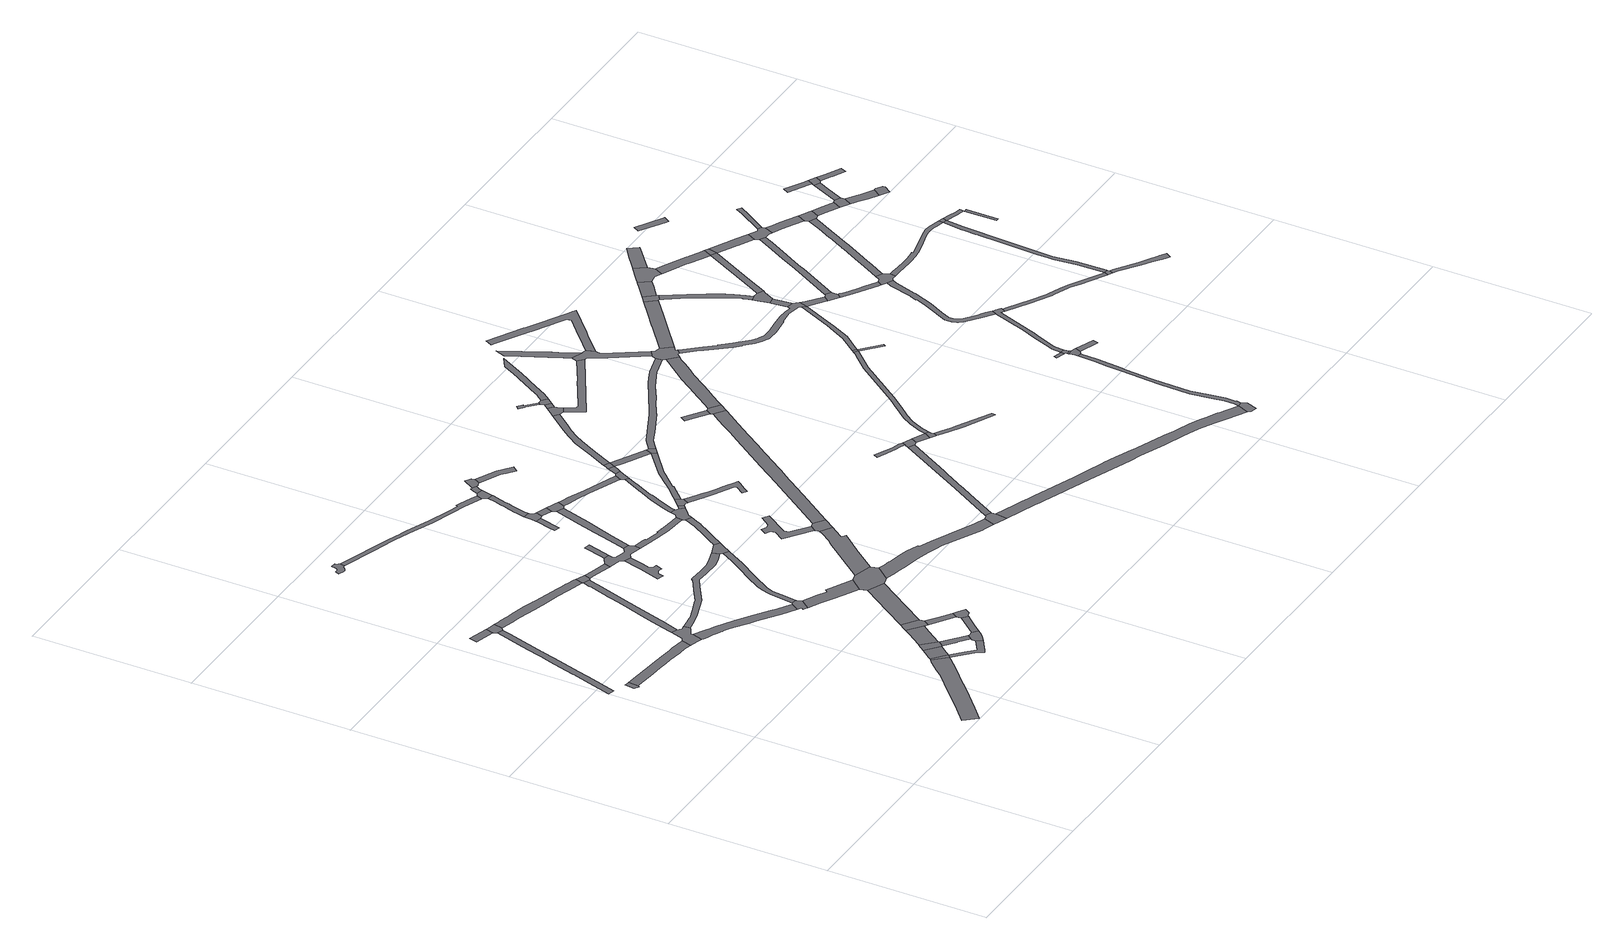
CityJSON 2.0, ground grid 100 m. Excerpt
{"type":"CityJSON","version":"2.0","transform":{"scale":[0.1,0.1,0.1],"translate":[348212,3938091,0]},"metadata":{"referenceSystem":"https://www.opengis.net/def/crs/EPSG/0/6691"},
"CityObjects":{
"road1":{"type":"Road","geometry":[{"type":"MultiSurface","lod":"1","boundaries":[[[0,1,2,3,4,5]]]}]},
"road2":{"type":"Road","attributes":{"RoadStructureAttribute.sectionType":"1"},"geometry":[{"type":"MultiSurface","lod":"1","boundaries":[[[6,7,8,9,10,11,12,13,14,15,16,17,18,19,20,21,22,23,24,25,26,27,28,29]]]}]},
"road3":{"type":"Road","attributes":{"RoadStructureAttribute.sectionType":"1"},"geometry":[{"type":"MultiSurface","lod":"1","boundaries":[[[4,30,31,32,33,34,35,36,37,38,39,40,41,42,43,44,45,46,5]]]}]},
"road4":{"type":"Road","attributes":{"RoadStructureAttribute.sectionType":"1"},"geometry":[{"type":"MultiSurface","lod":"1","boundaries":[[[47,48,49,50]]]}]},
"road5":{"type":"Road","attributes":{"RoadStructureAttribute.sectionType":"1"},"geometry":[{"type":"MultiSurface","lod":"1","boundaries":[[[51,52,53,54,55,56,57,58,59,60,61,62,63,64,65,66,67,68,69,70,71,72,73]]]}]},
"road6":{"type":"Road","geometry":[{"type":"MultiSurface","lod":"1","boundaries":[[[74,75,50,49,15,14,76]]]}]},
"road7":{"type":"Road","geometry":[{"type":"MultiSurface","lod":"1","boundaries":[[[77,78,39,38,79,80,81,82,83,84,85,86,87]]]}]},
"road8":{"type":"Road","geometry":[{"type":"MultiSurface","lod":"1","boundaries":[[[72,88,89,90,91,73]]]}]},
"road9":{"type":"Road","attributes":{"RoadStructureAttribute.sectionType":"1"},"geometry":[{"type":"MultiSurface","lod":"1","boundaries":[[[92,90,89,93,94,95,96]]]}]},
"road10":{"type":"Road","attributes":{"RoadStructureAttribute.sectionType":"1"},"geometry":[{"type":"MultiSurface","lod":"1","boundaries":[[[97,98,99,100,101,102,103,104,105,106,107,108,109,110,111,112,113,114,115,116,117,118,119,120,121,122,123,124,125,126,74,76]]]}]},
"road11":{"type":"Road","geometry":[{"type":"MultiSurface","lod":"1","boundaries":[[[127,96,95,128,129,130,131]]]}]},
"road12":{"type":"Road","attributes":{"RoadStructureAttribute.sectionType":"1"},"geometry":[{"type":"MultiSurface","lod":"1","boundaries":[[[132,133,134,88,72,135,136,137,138,139]]]}]},
"road13":{"type":"Road","attributes":{"RoadStructureAttribute.sectionType":"1"},"geometry":[{"type":"MultiSurface","lod":"1","boundaries":[[[140,141,142,143,144,145,146,147,148,149,150,151,152,153,81,80,154,155,156,157,158,159,160,161,162,163,164,165,166,167,168,169]]]}]},
"road14":{"type":"Road","attributes":{"RoadStructureAttribute.sectionType":"1"},"geometry":[{"type":"MultiSurface","lod":"1","boundaries":[[[170,171,172,173,174,175,176,177,178,179,180,181,182,183,184,185,186,187,188,189,190,77,87]]]}]},
"road15":{"type":"Road","attributes":{"RoadStructureAttribute.sectionType":"1"},"geometry":[{"type":"MultiSurface","lod":"1","boundaries":[[[191,192,193,130,129,194,195,196]]]}]},
"road16":{"type":"Road","attributes":{"RoadStructureAttribute.sectionType":"1"},"geometry":[{"type":"MultiSurface","lod":"1","boundaries":[[[197,198,199,200,201,127,131]]]}]},
"road17":{"type":"Road","geometry":[{"type":"MultiSurface","lod":"1","boundaries":[[[202,203,204,205,206,207,208,209,210,211,212,213,214,215,216,217,218,219,220,221,222]]]}]},
"road18":{"type":"Road","geometry":[{"type":"MultiSurface","lod":"1","boundaries":[[[223,224,225,226,227,228,229,191,196,230,132,139]]]}]},
"road19":{"type":"Road","geometry":[{"type":"MultiSurface","lod":"1","boundaries":[[[231,232,233,234,199,198,235,236,237]]]}]},
"road20":{"type":"Road","attributes":{"RoadStructureAttribute.sectionType":"1"},"geometry":[{"type":"MultiSurface","lod":"1","boundaries":[[[238,239,228,227,240,241,242]]]}]},
"road21":{"type":"Road","geometry":[{"type":"MultiSurface","lod":"1","boundaries":[[[168,243,244,245,246,247,248,249,250,169]]]}]},
"road22":{"type":"Road","geometry":[{"type":"MultiSurface","lod":"1","boundaries":[[[251,112,111,180,179,252]]]}]},
"road23":{"type":"Road","attributes":{"RoadStructureAttribute.sectionType":"1"},"geometry":[{"type":"MultiSurface","lod":"1","boundaries":[[[253,254,255,256,257,231,237]]]}]},
"road24":{"type":"Road","attributes":{"RoadStructureAttribute.sectionType":"1"},"geometry":[{"type":"MultiSurface","lod":"1","boundaries":[[[258,259,260,261,262,263,264,265,266,267,268,269,270,271,272,273,274,275,276,277,85,84,278,279,280,281,282,283,284,285,286,287,288,289,290,291,292]]]}]},
"road25":{"type":"Road","geometry":[{"type":"MultiSurface","lod":"1","boundaries":[[[293,294,295,296,255,254,238,242]]]}]},
"road26":{"type":"Road","attributes":{"RoadStructureAttribute.sectionType":"1"},"geometry":[{"type":"MultiSurface","lod":"1","boundaries":[[[297,298,299,300,301,302,303,304,251,252]]]}]},
"road27":{"type":"Road","attributes":{"RoadStructureAttribute.sectionType":"1"},"geometry":[{"type":"MultiSurface","lod":"1","boundaries":[[[305,306,307,308,309,310,233,232]]]}]},
"road28":{"type":"Road","attributes":{"RoadStructureAttribute.sectionType":"1"},"geometry":[{"type":"MultiSurface","lod":"1","boundaries":[[[246,311,312,313,314,315,316,317,318,319,247]]]}]},
"road29":{"type":"Road","attributes":{"RoadStructureAttribute.sectionType":"1"},"geometry":[{"type":"MultiSurface","lod":"1","boundaries":[[[320,321,322,323,324,325,326,327,328,329,330,331,332]]]}]},
"road30":{"type":"Road","attributes":{"RoadStructureAttribute.sectionType":"1"},"geometry":[{"type":"MultiSurface","lod":"1","boundaries":[[[333,334,335,336,337,338,339,340,341,342,343,344,345,346,347,348,349,350,351,250,249]]]}]},
"road31":{"type":"Road","geometry":[{"type":"MultiSurface","lod":"1","boundaries":[[[300,352,353,320,332,354,355,356,357,358,359,360,361,362,363,364,365,301]]]}]},
"road32":{"type":"Road","attributes":{"RoadStructureAttribute.sectionType":"1"},"geometry":[{"type":"MultiSurface","lod":"1","boundaries":[[[366,367,368,369,370,371,372,373,374,375,376,377,211,210,378,379,380,381,382,383,384,385,386,387,388,389]]]}]},
"road33":{"type":"Road","attributes":{"RoadStructureAttribute.sectionType":"1"},"geometry":[{"type":"MultiSurface","lod":"1","boundaries":[[[390,391,392,393,364,363]]]}]},
"road34":{"type":"Road","geometry":[{"type":"MultiSurface","lod":"1","boundaries":[[[394,395,396,316,315,307,306,397,398]]]}]},
"road35":{"type":"Road","geometry":[{"type":"MultiSurface","lod":"1","boundaries":[[[342,341,399,400,401,402,403,258,292]]]}]},
"road36":{"type":"Road","attributes":{"RoadStructureAttribute.sectionType":"1"},"geometry":[{"type":"MultiSurface","lod":"1","boundaries":[[[404,405,406,407,408,409,410]]]}]},
"road37":{"type":"Road","attributes":{"RoadStructureAttribute.sectionType":"1"},"geometry":[{"type":"MultiSurface","lod":"1","boundaries":[[[411,412,413,414,415,416,417,418,419,358,357]]]}]},
"road38":{"type":"Road","attributes":{"RoadStructureAttribute.sectionType":"1"},"geometry":[{"type":"MultiSurface","lod":"1","boundaries":[[[420,421,422,423,424,425,426,427,428,429,430,431,356,355,432,433,434,435,436,437,438,439,440]]]}]},
"road39":{"type":"Road","geometry":[{"type":"MultiSurface","lod":"1","boundaries":[[[441,442,443,444,445,446,404,410,447]]]}]},
"road40":{"type":"Road","attributes":{"RoadStructureAttribute.sectionType":"1"},"geometry":[{"type":"MultiSurface","lod":"1","boundaries":[[[448,449,450,451,396,395,452,453,454,455,456,457,458]]]}]},
"road41":{"type":"Road","attributes":{"RoadStructureAttribute.sectionType":"1"},"geometry":[{"type":"MultiSurface","lod":"1","boundaries":[[[459,460,461,462,463,464,465,466,467,468,469,470,471,472,473,474,475,402,401]]]}]},
"road42":{"type":"Road","attributes":{"RoadStructureAttribute.sectionType":"1"},"geometry":[{"type":"MultiSurface","lod":"1","boundaries":[[[476,441,447,477]]]}]},
"road43":{"type":"Road","attributes":{"RoadStructureAttribute.sectionType":"1"},"geometry":[{"type":"MultiSurface","lod":"1","boundaries":[[[478,479,480,481,482,483,484,444,443,485,486,487,488,489,490,491,492]]]}]},
"road44":{"type":"Road","geometry":[{"type":"MultiSurface","lod":"1","boundaries":[[[416,415,493,494,495,476,477]]]}]},
"road45":{"type":"Road","attributes":{"RoadStructureAttribute.sectionType":"1"},"geometry":[{"type":"MultiSurface","lod":"1","boundaries":[[[496,497,498,499,500,501,502,503,504,505,506,507,508,509,510,511,512,513,514,515,516,517,518,519,520,394,398]]]}]},
"road46":{"type":"Road","geometry":[{"type":"MultiSurface","lod":"1","boundaries":[[[389,388,521,492,491,522,523,524,525]]]}]},
"road47":{"type":"Road","attributes":{"RoadStructureAttribute.sectionType":"1"},"geometry":[{"type":"MultiSurface","lod":"1","boundaries":[[[526,527,528,529,530,531,532,533,534,535,536,537,538]]]}]},
"road48":{"type":"Road","geometry":[{"type":"MultiSurface","lod":"1","boundaries":[[[467,466,539,540,541,542,543,544,545,546,420,440]]]}]},
"road49":{"type":"Road","attributes":{"RoadStructureAttribute.sectionType":"1"},"geometry":[{"type":"MultiSurface","lod":"1","boundaries":[[[524,547,548,549,550,551,552,553,525]]]}]},
"road50":{"type":"Road","geometry":[{"type":"MultiSurface","lod":"1","boundaries":[[[554,448,458,555,556,557,526,538]]]}]},
"road51":{"type":"Road","attributes":{"RoadStructureAttribute.sectionType":"1"},"geometry":[{"type":"MultiSurface","lod":"1","boundaries":[[[558,542,541,559,560]]]}]},
"road52":{"type":"Road","geometry":[{"type":"MultiSurface","lod":"1","boundaries":[[[561,562,563,549,548,564,565,566,567]]]}]},
"road53":{"type":"Road","geometry":[{"type":"MultiSurface","lod":"1","boundaries":[[[559,568,569,570,571,572,573,560]]]}]},
"road54":{"type":"Road","attributes":{"RoadStructureAttribute.sectionType":"1"},"geometry":[{"type":"MultiSurface","lod":"1","boundaries":[[[493,574,575,576,577,578,579,580,581,582,494]]]}]},
"road55":{"type":"Road","attributes":{"RoadStructureAttribute.sectionType":"1"},"geometry":[{"type":"MultiSurface","lod":"1","boundaries":[[[543,583,584,585,586,587,588,589,590,591,592,593,594,595,596,597,598,599,600,601,602,603,604,544]]]}]},
"road56":{"type":"Road","attributes":{"RoadStructureAttribute.sectionType":"1"},"geometry":[{"type":"MultiSurface","lod":"1","boundaries":[[[605,606,607,608,609,610,561,567]]]}]},
"road57":{"type":"Road","attributes":{"RoadStructureAttribute.sectionType":"1"},"geometry":[{"type":"MultiSurface","lod":"1","boundaries":[[[611,612,613,614,615,616,617,618,619,620,621,622,623,624,625,626,627,628,629,630,631,632,633,634,570,569]]]}]},
"road58":{"type":"Road","geometry":[{"type":"MultiSurface","lod":"1","boundaries":[[[635,636,637,638,639,640,641,507,506]]]}]},
"road59":{"type":"Road","geometry":[{"type":"MultiSurface","lod":"1","boundaries":[[[642,643,644,579,578,594,593]]]}]},
"road60":{"type":"Road","attributes":{"RoadStructureAttribute.sectionType":"1"},"geometry":[{"type":"MultiSurface","lod":"1","boundaries":[[[645,646,647,648,649,650,651,572,571,652,653,654,655,656,657,658,659,660]]]}]},
"road61":{"type":"Road","attributes":{"RoadStructureAttribute.sectionType":"1"},"geometry":[{"type":"MultiSurface","lod":"1","boundaries":[[[644,643,661,662,663]]]}]},
"road62":{"type":"Road","geometry":[{"type":"MultiSurface","lod":"1","boundaries":[[[664,665,663,662,666,667]]]}]},
"road63":{"type":"Road","attributes":{"RoadStructureAttribute.sectionType":"1"},"geometry":[{"type":"MultiSurface","lod":"1","boundaries":[[[668,669,666,662,670,671,672,660]]]}]},
"road64":{"type":"Road","attributes":{"RoadStructureAttribute.sectionType":"1"},"geometry":[{"type":"MultiSurface","lod":"1","boundaries":[[[673,674,675,676,677,678,679,680,681,682,683,684,685,686,556,555,687,688,689,690,691,692,693,694,695,696,697,698]]]}]},
"road65":{"type":"Road","geometry":[{"type":"MultiSurface","lod":"1","boundaries":[[[668,660,659,699,700]]]}]},
"road66":{"type":"Road","attributes":{"RoadStructureAttribute.sectionType":"1"},"geometry":[{"type":"MultiSurface","lod":"1","boundaries":[[[666,701,702,703,704,705,706,707,708,709,710,711,712,713,714,667]]]}]},
"road67":{"type":"Road","attributes":{"RoadStructureAttribute.sectionType":"1"},"geometry":[{"type":"MultiSurface","lod":"1","boundaries":[[[715,716,717,639,638,718,719,720,721,722,723,724,725,726,727]]]}]},
"road68":{"type":"Road","attributes":{"RoadStructureAttribute.sectionType":"1"},"geometry":[{"type":"MultiSurface","lod":"1","boundaries":[[[728,729,730,731,732,733,734,735,736,737]]]}]},
"road69":{"type":"Road","geometry":[{"type":"MultiSurface","lod":"1","boundaries":[[[738,739,740,741,742,743,708,707]]]}]},
"road70":{"type":"Road","attributes":{"RoadStructureAttribute.sectionType":"1"},"geometry":[{"type":"MultiSurface","lod":"1","boundaries":[[[744,745,746,747,748,749,750,751,752,753]]]}]},
"road71":{"type":"Road","attributes":{"RoadStructureAttribute.sectionType":"1"},"geometry":[{"type":"MultiSurface","lod":"1","boundaries":[[[754,742,741,755]]]}]},
"road72":{"type":"Road","geometry":[{"type":"MultiSurface","lod":"1","boundaries":[[[756,757,753,752,754,755]]]}]},
"road73":{"type":"Road","geometry":[{"type":"MultiSurface","lod":"1","boundaries":[[[726,758,759,760,728,737,727]]]}]},
"road74":{"type":"Road","attributes":{"RoadStructureAttribute.sectionType":"1"},"geometry":[{"type":"MultiSurface","lod":"1","boundaries":[[[761,762,763,764,765,766]]]}]},
"road75":{"type":"Road","attributes":{"RoadStructureAttribute.sectionType":"1"},"geometry":[{"type":"MultiSurface","lod":"1","boundaries":[[[767,768,769,770,771,772,773,774,775,776,777,778,779,780,781,782,783,784,785,786,787,788,789,637,636,790,791,792,793,794,795,796,797,798,799,800,801,802,803,804,805]]]}]},
"road76":{"type":"Road","attributes":{"RoadStructureAttribute.sectionType":"1"},"geometry":[{"type":"MultiSurface","lod":"1","boundaries":[[[759,806,807,760]]]}]},
"road77":{"type":"Road","attributes":{"RoadStructureAttribute.sectionType":"1"},"geometry":[{"type":"MultiSurface","lod":"1","boundaries":[[[699,808,809,810,811,812,813,814,815,816,817,818,819,820,821,822,823,824,825,826,827,700]]]}]},
"road78":{"type":"Road","geometry":[{"type":"MultiSurface","lod":"1","boundaries":[[[828,829,830,831,832,807,806]]]}]},
"road79":{"type":"Road","geometry":[{"type":"MultiSurface","lod":"1","boundaries":[[[673,698,833,834,761,766]]]}]},
"road80":{"type":"Road","attributes":{"RoadStructureAttribute.sectionType":"1"},"geometry":[{"type":"MultiSurface","lod":"1","boundaries":[[[835,836,837,838,839,840,841,739,738,842,843,844,845,846]]]}]},
"road81":{"type":"Road","attributes":{"RoadStructureAttribute.sectionType":"1"},"geometry":[{"type":"MultiSurface","lod":"1","boundaries":[[[847,848,849,850,851,852,853,757,756,854,855,856,857,858,859,860,861,862]]]}]},
"road82":{"type":"Road","attributes":{"RoadStructureAttribute.sectionType":"1"},"geometry":[{"type":"MultiSurface","lod":"1","boundaries":[[[829,863,864,865,866,867,868,869,870,871,872,830]]]}]},
"road83":{"type":"Road","attributes":{"RoadStructureAttribute.sectionType":"1"},"geometry":[{"type":"MultiSurface","lod":"1","boundaries":[[[873,874,875,876,877,878,879,880,834,833,881,882,883,884,885,886,887,888,889,890,891]]]}]},
"road84":{"type":"Road","attributes":{"RoadStructureAttribute.sectionType":"1"},"geometry":[{"type":"MultiSurface","lod":"1","boundaries":[[[892,893,894,895,896,897,898,899,900,901]]]}]},
"road85":{"type":"Road","attributes":{"RoadStructureAttribute.sectionType":"1"},"geometry":[{"type":"MultiSurface","lod":"1","boundaries":[[[902,903,904,905,906,907,908,909,910,911,912,913,914,915,916,917,918,919,920,921,807,832]]]}]},
"road86":{"type":"Road","geometry":[{"type":"MultiSurface","lod":"1","boundaries":[[[835,846,922,923,924,925,926,927,928,892,901]]]}]},
"road87":{"type":"Road","geometry":[{"type":"MultiSurface","lod":"1","boundaries":[[[890,929,930,931,932,933,934,935,925,924,819,818,891]]]}]},
"road88":{"type":"Road","attributes":{"RoadStructureAttribute.sectionType":"1"},"geometry":[{"type":"MultiSurface","lod":"1","boundaries":[[[927,936,937,938,939,940,941,942,943,944,945,946,947,948,949,950,951,952,953,928]]]}]},
"road89":{"type":"Road","geometry":[{"type":"MultiSurface","lod":"1","boundaries":[[[954,955,956,957,767,805]]]}]},
"road90":{"type":"Road","geometry":[{"type":"MultiSurface","lod":"1","boundaries":[[[958,912,911,959]]]}]},
"road91":{"type":"Road","attributes":{"RoadStructureAttribute.sectionType":"1"},"geometry":[{"type":"MultiSurface","lod":"1","boundaries":[[[960,961,962,963,964,965,966,967,968,969,934,933]]]}]},
"road92":{"type":"Road","attributes":{"RoadStructureAttribute.sectionType":"1"},"geometry":[{"type":"MultiSurface","lod":"1","boundaries":[[[970,971,972,973,974,975,976,977,978,979,980,981,767,957,982,983,984,985,986,987,988,989,990,991,992,993,994,995]]]}]},
"road93":{"type":"Road","attributes":{"RoadStructureAttribute.sectionType":"1"},"geometry":[{"type":"MultiSurface","lod":"1","boundaries":[[[911,996,997,998,999,959]]]}]},
"road94":{"type":"Road","attributes":{"RoadStructureAttribute.sectionType":"1"},"geometry":[{"type":"MultiSurface","lod":"1","boundaries":[[[1000,1001,1002,1003,1004,1005,1006,1007,1008,1009,1010,1011,1012,1013,1014,1015,1016,1017,931,930,1018,1019,1020,1021,1022,1023,1024,1025,1026,1027,1028,1029,1030,1031,1032,1033,1034,1035,1036,1037,1038,1039,1040,1041,1042,1043]]]}]},
"road95":{"type":"Road","geometry":[{"type":"MultiSurface","lod":"1","boundaries":[[[1044,1045,1046,1047]]]}]},
"road96":{"type":"Road","attributes":{"RoadStructureAttribute.sectionType":"1"},"geometry":[{"type":"MultiSurface","lod":"1","boundaries":[[[1041,1048,1049,1050,958,959,1051,1052,1053,1042]]]}]},
"road97":{"type":"Road","geometry":[{"type":"MultiSurface","lod":"1","boundaries":[[[1054,1055,1056,1057,1058,1044,1047]]]}]},
"road98":{"type":"Road","attributes":{"RoadStructureAttribute.sectionType":"1"},"geometry":[{"type":"MultiSurface","lod":"1","boundaries":[[[1056,1055,1059,1060]]]}]},
"road99":{"type":"Road","geometry":[{"type":"MultiSurface","lod":"1","boundaries":[[[1061,1062,1060,1059,1063,1064,970,995]]]}]},
"road100":{"type":"Road","geometry":[{"type":"MultiSurface","lod":"1","boundaries":[[[1065,965,964,1066,1067,1068]]]}]},
"road101":{"type":"Road","geometry":[{"type":"MultiSurface","lod":"1","boundaries":[[[1069,1070,1071,1062,1061]]]}]},
"road102":{"type":"Road","attributes":{"RoadStructureAttribute.sectionType":"1"},"geometry":[{"type":"MultiSurface","lod":"1","boundaries":[[[1072,1073,1074,1075,1076,1077,1067,1066,1078,1079,1080,1081,1082,1083,1084,1085,1086,1087,1088]]]}]},
"road103":{"type":"Road","attributes":{"RoadStructureAttribute.sectionType":"1"},"geometry":[{"type":"MultiSurface","lod":"1","boundaries":[[[1089,1065,1068,1090,1091,1092]]]}]},
"road104":{"type":"Road","geometry":[{"type":"MultiSurface","lod":"1","boundaries":[[[1000,1093,1094,1095,1001]]]}]},
"road105":{"type":"Road","geometry":[{"type":"MultiSurface","lod":"1","boundaries":[[[1058,1057,1096,1097,1098,1099,1100,1101,1102,1103,1104,1105,1106,1107,1108,1109,1110,1111,1112,1113,1114,1115,1116]]]}]},
"road106":{"type":"Road","geometry":[{"type":"MultiSurface","lod":"1","boundaries":[[[1093,1117,1118,1119,1072,1088,1120,1094]]]}]},
"road107":{"type":"Road","geometry":[{"type":"MultiSurface","lod":"1","boundaries":[[[1042,1121,1122,1123,1124,1043]]]}]},
"road108":{"type":"Road","geometry":[{"type":"MultiSurface","lod":"1","boundaries":[[[1125,1126,1127,1128,1123,1122,1129,1130]]]}]},
"road109":{"type":"Road","geometry":[{"type":"MultiSurface","lod":"1","boundaries":[[[1091,1131,1132,1133,1134,1135,1136,1137,1138,1139,1092]]]}]},
"road110":{"type":"Road","attributes":{"RoadStructureAttribute.sectionType":"1"},"geometry":[{"type":"MultiSurface","lod":"1","boundaries":[[[1140,1141,1142,1143,1144,1145,1146,1147,1148,1149,1150,1151,1152,1153,1110,1109,1154,1155,1156,1157,1158,1159,1160,1161,1162,1163,1164,1165,1166]]]}]},
"road111":{"type":"Road","attributes":{"RoadStructureAttribute.sectionType":"1"},"geometry":[{"type":"MultiSurface","lod":"1","boundaries":[[[1167,1168,1169,1170,1171,1172,1130,1129,1173,1174,1175,1176]]]}]},
"road112":{"type":"Road","attributes":{"RoadStructureAttribute.sectionType":"1"},"geometry":[{"type":"MultiSurface","lod":"1","boundaries":[[[1177,1178,1119,1118,1179,1180,1181,1182]]]}]},
"road113":{"type":"Road","attributes":{"RoadStructureAttribute.sectionType":"1"},"geometry":[{"type":"MultiSurface","lod":"1","boundaries":[[[1135,1183,1184,1185,1186,1187,1136]]]}]},
"road114":{"type":"Road","attributes":{"RoadStructureAttribute.sectionType":"1"},"geometry":[{"type":"MultiSurface","lod":"1","boundaries":[[[1188,1189,1190,1191,1192,1134,1133,1193,1194,1195,1196,1197,1198,1199,1182]]]}]},
"road115":{"type":"Road","geometry":[{"type":"MultiSurface","lod":"1","boundaries":[[[1200,1201,1202,1203,1204,1205,1206,1207,1167,1176,1140,1166]]]}]},
"road116":{"type":"Road","attributes":{"RoadStructureAttribute.sectionType":"1"},"geometry":[{"type":"MultiSurface","lod":"1","boundaries":[[[1208,1209,1210,1211,1212,1126,1125,1213,1214,1215,1216,1217,1218]]]}]},
"road117":{"type":"Road","attributes":{"RoadStructureAttribute.sectionType":"1"},"geometry":[{"type":"MultiSurface","lod":"1","boundaries":[[[1219,1220,1221,1222,1223,1224,1225,1226,1227,1228,1229,1230,1231,1232,1105,1104,1233,1234,1235,1236,1237,1238,1239,1240,1241,1242,1243,1244]]]}]},
"road118":{"type":"Road","geometry":[{"type":"MultiSurface","lod":"1","boundaries":[[[1188,1182,1181,1245]]]}]},
"road119":{"type":"Road","attributes":{"RoadStructureAttribute.sectionType":"1"},"geometry":[{"type":"MultiSurface","lod":"1","boundaries":[[[1181,1246,1247,1248,1249,1250,1251,1252,1253,1254,1255,1245]]]}]},
"road120":{"type":"Road","attributes":{"RoadStructureAttribute.sectionType":"1"},"geometry":[{"type":"MultiSurface","lod":"1","boundaries":[[[1256,1257,1258,1259,1260,1261,1262,1263,1264,1265,1266,1267,1206,1205,1268,1269,1270,1271,1272,1273,1274,1275,1276,1277,1278]]]}]},
"road121":{"type":"Road","geometry":[{"type":"MultiSurface","lod":"1","boundaries":[[[1279,1280,1281,1282,1283,1284]]]}]},
"road122":{"type":"Road","geometry":[{"type":"MultiSurface","lod":"1","boundaries":[[[1285,1286,1287,1288,1251,1250,1208,1218,1289,1290]]]}]},
"road123":{"type":"Road","geometry":[{"type":"MultiSurface","lod":"1","boundaries":[[[1291,1292,1293,1294,1219,1244]]]}]},
"road124":{"type":"Road","attributes":{"RoadStructureAttribute.sectionType":"1"},"geometry":[{"type":"MultiSurface","lod":"1","boundaries":[[[1295,1296,1297,1298,1299,1300,1301,1302,1303,1304,1305,1306,1307,1308,1203,1202,1309,1310,1311,1312,1313,1314,1315,1316,1317,1318,1319,1320,1321]]]}]},
"road125":{"type":"Road","attributes":{"RoadStructureAttribute.sectionType":"1"},"geometry":[{"type":"MultiSurface","lod":"1","boundaries":[[[1322,1323,1324,1285,1290,1325,1326,1327,1328,1329,1330]]]}]},
"road126":{"type":"Road","geometry":[{"type":"MultiSurface","lod":"1","boundaries":[[[1331,1332,1333,1334,1335,1293,1292,1336,1337,1338,1339,1340,1341,1342,1343]]]}]},
"road127":{"type":"Road","attributes":{"RoadStructureAttribute.sectionType":"1"},"geometry":[{"type":"MultiSurface","lod":"1","boundaries":[[[1344,1345,1346,1347,1287,1286]]]}]},
"road128":{"type":"Road","geometry":[{"type":"MultiSurface","lod":"1","boundaries":[[[1329,1256,1278,1348,1349,1350,1351,1330]]]}]},
"road129":{"type":"Road","attributes":{"RoadStructureAttribute.sectionType":"1"},"geometry":[{"type":"MultiSurface","lod":"1","boundaries":[[[1352,1353,1354,1355,1356,1321,1357,1358,1359,1360,1361,1362,1363,1364,1365,1366,1367,1368,1369,1219,1294,1370,1371,1372,1373,1374,1356,1375,1376]]]}]},
"road130":{"type":"Road","attributes":{"RoadStructureAttribute.sectionType":"1"},"geometry":[{"type":"MultiSurface","lod":"1","boundaries":[[[1377,1378,1349,1348,1379,1380,1381]]]}]},
"road131":{"type":"Road","geometry":[{"type":"MultiSurface","lod":"1","boundaries":[[[1356,1355,1295,1321]]]}]},
"road132":{"type":"Road","geometry":[{"type":"MultiSurface","lod":"1","boundaries":[[[1380,1382,1383,1384,1385,1386,1387,1388,1381]]]}]},
"road133":{"type":"Road","attributes":{"RoadStructureAttribute.sectionType":"1"},"geometry":[{"type":"MultiSurface","lod":"1","boundaries":[[[1389,1390,1391,1392]]]}]},
"road134":{"type":"Road","attributes":{"RoadStructureAttribute.sectionType":"1"},"geometry":[{"type":"MultiSurface","lod":"1","boundaries":[[[1393,1394,1384,1383,1395,1396,1397,1398,1399]]]}]},
"road135":{"type":"Road","attributes":{"RoadStructureAttribute.sectionType":"1"},"geometry":[{"type":"MultiSurface","lod":"1","boundaries":[[[1400,1401,1388,1387,1402,1403,1404]]]}]},
"road136":{"type":"Road","attributes":{"RoadStructureAttribute.sectionType":"1"},"geometry":[{"type":"MultiSurface","lod":"1","boundaries":[[[1405,1406,1407,1408,1409,1410]]]}]},
"road137":{"type":"Road","geometry":[{"type":"MultiSurface","lod":"1","boundaries":[[[1399,1398,1411,1412,1413,1414]]]}]},
"road138":{"type":"Road","geometry":[{"type":"MultiSurface","lod":"1","boundaries":[[[1400,1404,1415,1416,1405,1410]]]}]},
"road139":{"type":"Road","attributes":{"RoadStructureAttribute.sectionType":"1"},"geometry":[{"type":"MultiSurface","lod":"1","boundaries":[[[1417,1418,1416,1415,1419,1420,1421]]]}]}
},
"vertices":[
[158,1883,0],[133,1887,0],[125,1825,0],[149,1808,0],[158,1820,0],[163,1883,0],
[106,2109,0],[127,2179,0],[170,2322,0],[185,2373,0],[204,2435,0],[207,2446,0],[208,2450,0],[282,2695,0],[297,2747,0],[259,2759,0],[210,2595,0],[204,2577,0],[169,2458,0],[162,2435,0],[157,2420,0],[155,2414,0],[140,2363,0],[130,2329,0],[105,2245,0],[88,2191,0],[87,2187,0],[51,2067,0],[8,1922,0],[46,1911,0],
[173,1818,0],[301,1804,0],[374,1799,0],[434,1792,0],[473,1788,0],[563,1776,0],[582,1776,0],[621,1769,0],[657,1760,0],[673,1822,0],[629,1830,0],[590,1836,0],[559,1839,0],[480,1848,0],[441,1853,0],[324,1864,0],[187,1879,0],
[138,2867,0],[123,2815,0],[247,2782,0],[262,2832,0],
[1146,513,0],[1087,449,0],[1070,429,0],[1045,400,0],[931,292,0],[851,217,0],[849,215,0],[837,203,0],[789,160,0],[702,79,0],[768,6,0],[848,79,0],[850,80,0],[864,94,0],[974,195,0],[996,216,0],[1023,243,0],[1027,246,0],[1027,247,0],[1158,370,0],[1219,430,0],[1234,446,0],[1160,525,0],
[326,2816,0],[289,2824,0],[313,2761,0],
[723,1916,0],[699,1837,0],[702,1748,0],[739,1735,0],[761,1803,0],[759,1816,0],[803,1841,0],[813,1847,0],[807,1885,0],[782,1881,0],[762,1903,0],
[1253,466,0],[1252,467,0],[1168,533,0],[1167,532,0],
[1178,546,0],[1257,471,0],[1273,491,0],[1312,537,0],[1225,606,0],
[323,2758,0],[393,2740,0],[439,2729,0],[458,2724,0],[514,2709,0],[563,2694,0],[569,2692,0],[589,2687,0],[630,2674,0],[749,2643,0],[878,2606,0],[880,2606,0],[910,2597,0],[923,2593,0],[927,2591,0],[944,2641,0],[935,2645,0],[880,2662,0],[878,2663,0],[839,2674,0],[811,2683,0],[647,2732,0],[628,2738,0],[624,2740,0],[565,2759,0],[526,2769,0],[467,2784,0],[429,2792,0],[377,2804,0],[356,2809,0],
[1264,655,0],[1316,538,0],[1319,538,0],[1344,570,0],[1343,577,0],
[1451,399,0],[1375,349,0],[1322,400,0],[1304,378,0],[1351,333,0],[1373,299,0],[1388,309,0],[1474,366,0],
[1282,1475,0],[1265,1486,0],[1212,1519,0],[1180,1541,0],[1097,1599,0],[996,1667,0],[945,1700,0],[882,1736,0],[869,1743,0],[867,1744,0],[847,1755,0],[844,1757,0],[809,1776,0],[785,1789,0],[750,1730,0],[775,1719,0],[807,1705,0],[828,1696,0],[867,1676,0],[869,1674,0],[879,1669,0],[895,1661,0],[930,1637,0],[1010,1584,0],[1049,1558,0],[1087,1532,0],[1163,1480,0],[1173,1473,0],[1262,1418,0],[1293,1468,0],
[801,2017,0],[806,2034,0],[857,2204,0],[858,2208,0],[873,2255,0],[876,2262,0],[956,2511,0],[969,2554,0],[972,2563,0],[975,2570,0],[933,2585,0],[919,2541,0],[915,2528,0],[885,2434,0],[877,2410,0],[875,2403,0],[866,2373,0],[843,2292,0],[784,2115,0],[768,2062,0],[730,1939,0],
[1478,462,0],[1416,511,0],[1415,512,0],[1390,482,0],[1391,481,0],[1453,431,0],
[1409,669,0],[1447,721,0],[1359,790,0],[1335,755,0],[1266,657,0],
[368,3817,0],[398,3805,0],[412,3804,0],[421,3807,0],[428,3812,0],[438,3825,0],[444,3829,0],[448,3830,0],[456,3828,0],[462,3858,0],[455,3864,0],[448,3874,0],[445,3884,0],[415,3887,0],[413,3864,0],[411,3856,0],[407,3850,0],[402,3845,0],[394,3842,0],[387,3841,0],[378,3843,0],
[1486,375,0],[1507,389,0],[1515,397,0],[1522,405,0],[1545,432,0],[1513,459,0],[1484,457,0],[1452,421,0],
[1491,744,0],[1487,774,0],[1393,839,0],[1375,813,0],[1450,721,0],[1451,721,0],[1468,709,0],
[1617,580,0],[1589,547,0],[1588,482,0],[1631,532,0],[1649,552,0],
[1286,1403,0],[1277,1390,0],[1298,1378,0],[1304,1375,0],[1351,1437,0],[1338,1458,0],[1339,1468,0],[1305,1473,0],
[1006,2616,0],[989,2576,0],
[1523,672,0],[1614,611,0],[1637,644,0],[1562,695,0],[1542,709,0],
[1541,2110,0],[1475,2090,0],[1420,2074,0],[1401,2074,0],[1345,2076,0],[1322,2077,0],[1260,2079,0],[1254,2079,0],[1245,2074,0],[1251,2070,0],[1162,2015,0],[1071,1958,0],[1045,1949,0],[986,1927,0],[941,1911,0],[939,1910,0],[918,1903,0],[871,1895,0],[869,1895,0],[831,1889,0],[830,1850,0],[869,1858,0],[871,1859,0],[894,1863,0],[932,1871,0],[1027,1904,0],[1087,1926,0],[1209,2003,0],[1265,2038,0],[1344,2033,0],[1372,2032,0],[1408,2031,0],[1445,2031,0],[1499,2045,0],[1554,2066,0],
[1657,562,0],[1684,566,0],[1705,600,0],[1667,623,0],
[1021,2568,0],[1133,2539,0],[1135,2538,0],[1148,2535,0],[1158,2575,0],[1100,2589,0],[1024,2609,0],[1019,2610,0],
[1579,909,0],[1724,1122,0],[1614,1169,0],[1484,973,0],[1459,936,0],[1417,874,0],
[1339,1356,0],[1379,1334,0],[1456,1293,0],[1548,1244,0],[1603,1216,0],[1670,1293,0],[1509,1376,0],[1497,1359,0],[1443,1388,0],
[1239,2492,0],[1217,2407,0],[1206,2369,0],[1165,2244,0],[1205,2231,0],[1215,2268,0],[1236,2280,0],[1267,2274,0],[1280,2316,0],[1256,2323,0],[1245,2345,0],[1258,2390,0],[1282,2479,0],
[1340,1478,0],[1349,1545,0],[1359,1625,0],[1371,1669,0],[1447,1787,0],[1531,1912,0],[1534,1917,0],[1554,1948,0],[1602,2031,0],[1568,2051,0],[1520,1968,0],[1509,1952,0],[1468,1891,0],[1414,1809,0],[1361,1725,0],[1360,1723,0],[1341,1683,0],[1326,1634,0],[1324,1619,0],
[1153,2534,0],[1226,2516,0],[1311,2496,0],[1391,2478,0],[1400,2517,0],[1386,2547,0],[1348,2557,0],[1318,2535,0],[1314,2536,0],[1246,2553,0],[1241,2576,0],[1246,2596,0],[1208,2604,0],[1202,2600,0],
[1391,3541,0],[1316,3570,0],[1290,3581,0],[1284,3568,0],[1217,3591,0],[1085,3636,0],[936,3695,0],[907,3706,0],[893,3711,0],[891,3712,0],[809,3744,0],[473,3852,0],[461,3827,0],[673,3758,0],[798,3719,0],[890,3682,0],[892,3681,0],[900,3678,0],[920,3670,0],[1073,3611,0],[1213,3563,0],[1303,3533,0],[1416,3487,0],[1431,3525,0],
[1256,2631,0],[1286,2742,0],[1251,2751,0],[1213,2620,0],
[1847,1225,0],[1832,1271,0],[1719,1302,0],[1744,1128,0],[1772,1138,0],
[1636,2090,0],[1645,2106,0],[1652,2117,0],[1618,2139,0],[1555,2114,0],
[1358,3113,0],[1355,3096,0],[1338,3027,0],[1334,3011,0],[1326,2980,0],[1363,2970,0],[1397,3107,0],
[1427,2676,0],[1427,2677,0],[1479,2822,0],[1490,2859,0],[1547,3043,0],[1503,3063,0],[1449,2888,0],[1415,2780,0],[1380,2665,0],
[1763,2452,0],[1722,2457,0],[1624,2468,0],[1621,2469,0],[1617,2469,0],[1595,2473,0],[1585,2475,0],[1583,2469,0],[1556,2474,0],[1485,2491,0],[1487,2497,0],[1462,2503,0],[1453,2464,0],[1546,2441,0],[1548,2441,0],[1549,2440,0],[1585,2434,0],[1618,2428,0],[1686,2420,0],[1717,2417,0],[1758,2412,0],
[1436,3156,0],[1422,3161,0],[1408,3188,0],[1369,3195,0],[1367,3174,0],[1363,3143,0],[1420,3113,0],
[2019,1690,0],[2004,1667,0],[1961,1603,0],[1939,1580,0],[1937,1402,0],[1952,1419,0],[2051,1541,0],[2027,1559,0],[2030,1563,0],[2064,1612,0],[2086,1643,0],
[1695,2185,0],[1725,2231,0],[1733,2244,0],[1765,2296,0],[1769,2302,0],[1769,2303,0],[1779,2324,0],[1804,2378,0],[1768,2395,0],[1746,2348,0],[1733,2321,0],[1718,2295,0],[1692,2253,0],[1691,2252,0],[1690,2251,0],[1637,2169,0],[1625,2150,0],
[1506,3130,0],[1490,3087,0],
[1424,3405,0],[1414,3368,0],[1406,3341,0],[1404,3330,0],[1384,3263,0],[1383,3260,0],[1373,3223,0],[1413,3219,0],[1428,3278,0],[1434,3299,0],[1442,3327,0],[1442,3329,0],[1449,3357,0],[1474,3451,0],[1439,3460,0],
[1570,3057,0],[1586,3100,0],[1561,3109,0],
[1825,1122,0],[1887,1111,0],[1934,1100,0],[2035,1078,0],[2109,1060,0],[2175,1039,0],[2214,1024,0],[2457,906,0],[2477,900,0],[2501,890,0],[2539,877,0],[2565,948,0],[2499,972,0],[2359,1037,0],[2337,1048,0],[2222,1102,0],[2146,1133,0],[2150,1141,0],[2148,1142,0],[2071,1170,0],[2013,1185,0],[1935,1202,0],[1928,1205,0],[1908,1208,0],[1884,1214,0],
[1423,3484,0],[1477,3460,0],[1479,3469,0],[1494,3526,0],[1455,3536,0],
[2041,1755,0],[1930,1835,0],[1925,1864,0],[2021,2008,0],[1984,2033,0],[1941,1970,0],[1912,1964,0],[1880,1983,0],[1856,1945,0],[1886,1927,0],[1893,1897,0],[1851,1836,0],[2014,1719,0],
[1818,2406,0],[1828,2416,0],[1873,2456,0],[1848,2483,0],[1827,2495,0],[1792,2503,0],[1786,2476,0],[1785,2467,0],
[1500,3549,0],[1515,3574,0],[1491,3587,0],[1489,3585,0],[1484,3584,0],[1477,3589,0],[1462,3564,0],
[2018,1697,0],[2136,1714,0],[2070,1760,0],[2047,1756,0],
[1854,2488,0],[1893,2475,0],[1869,2501,0],
[1572,3618,0],[1566,3637,0],[1531,3657,0],[1528,3571,0],[1529,3573,0],[1548,3579,0],[1552,3578,0],
[1913,2476,0],[1925,2469,0],[1946,2504,0],[1943,2523,0],[1919,2548,0],[1902,2531,0],
[1601,3045,0],[1653,3025,0],[1655,3030,0],[1752,2992,0],[1958,2910,0],[1973,2948,0],[1765,3030,0],[1656,3073,0],[1618,3088,0],
[1833,2521,0],[1867,2605,0],[1875,2624,0],[1886,2650,0],[1903,2682,0],[1897,2685,0],[1900,2692,0],[1938,2766,0],[1954,2797,0],[1961,2815,0],[1990,2873,0],[1967,2885,0],[1955,2860,0],[1918,2789,0],[1907,2767,0],[1905,2763,0],[1892,2738,0],[1852,2661,0],[1835,2618,0],[1813,2566,0],[1802,2538,0],[1798,2527,0],
[1684,3513,0],[1709,3494,0],[1760,3454,0],[1788,3489,0],[1747,3521,0],[1708,3552,0],
[1931,2466,0],[2020,2413,0],[2070,2384,0],[2185,2323,0],[2193,2319,0],[2195,2305,0],[2193,2302,0],[2159,2252,0],[2181,2235,0],[2205,2265,0],[2239,2309,0],[2249,2326,0],[2218,2345,0],[2190,2362,0],[2168,2375,0],[2166,2377,0],[2129,2394,0],[2104,2408,0],[2086,2419,0],[2069,2430,0],[2047,2444,0],[2022,2459,0],[1979,2485,0],[1948,2504,0],
[2615,849,0],[2626,845,0],[2640,920,0],[2634,944,0],[2599,965,0],[2594,956,0],[2593,956,0],
[2005,2904,0],[2028,2948,0],[1994,2960,0],
[2175,2805,0],[2112,2754,0],[2100,2741,0],[2091,2730,0],[2061,2696,0],[2002,2629,0],[1951,2580,0],[2034,2616,0],[2029,2619,0],[2030,2620,0],[2035,2626,0],[2072,2665,0],[2114,2711,0],[2136,2735,0],[2290,2860,0],[2270,2885,0],
[2044,2978,0],[2057,3002,0],[2018,3018,0],
[2025,3034,0],[2022,3028,0],[2073,3041,0],[2037,3059,0],
[2288,2927,0],[2231,2957,0],[2100,2977,0],[2183,2933,0],[2197,2926,0],
[2786,2776,0],[2744,2718,0],[2738,2709,0],[2713,2676,0],[2680,2626,0],[2665,2604,0],[2616,2536,0],[2512,2389,0],[2444,2291,0],[2397,2225,0],[2385,2207,0],[2341,2145,0],[2273,2048,0],[2201,1946,0],[2302,1949,0],[2432,2134,0],[2433,2135,0],[2467,2183,0],[2526,2267,0],[2560,2314,0],[2576,2338,0],[2630,2414,0],[2693,2505,0],[2764,2607,0],[2816,2681,0],[2851,2730,0],
[2328,2890,0],[2303,2920,0],
[2136,3167,0],[2196,3284,0],[2229,3334,0],[2265,3386,0],[2295,3422,0],[2334,3468,0],[2379,3522,0],[2347,3548,0],[2300,3491,0],[2247,3427,0],[2204,3369,0],[2196,3356,0],[2161,3305,0],[2100,3185,0],
[2882,1456,0],[2859,1416,0],[2758,1239,0],[2678,1020,0],[2723,1099,0],[2782,1200,0],[2809,1247,0],[2851,1319,0],[2863,1339,0],[2879,1368,0],[2887,1380,0],[3040,1647,0],[3003,1668,0],
[3029,1718,0],[3008,1728,0],[2957,1744,0],[2891,1775,0],[2847,1796,0],[2832,1771,0],[2891,1744,0],[2950,1717,0],[2991,1706,0],[3018,1694,0],
[2408,3514,0],[2445,3534,0],[2435,3554,0],[2431,3584,0],[2399,3611,0],[2379,3587,0],
[2376,3722,0],[2359,3737,0],[2365,3743,0],[2364,3743,0],[2334,3766,0],[2319,3748,0],[2349,3725,0],[2353,3721,0],[2416,3667,0],[2426,3679,0],
[2421,3638,0],[2454,3611,0],
[2488,3652,0],[2456,3679,0],
[3058,1652,0],[3069,1655,0],[3086,1692,0],
[2803,2826,0],[2688,2902,0],[2670,2914,0],[2648,2881,0],[2703,2844,0],[2781,2793,0],
[4246,264,0],[4132,328,0],[4127,331,0],[4059,368,0],[4022,386,0],[3964,416,0],[3868,450,0],[3855,455,0],[3783,485,0],[3601,557,0],[3568,570,0],[3435,625,0],[3415,634,0],[3398,640,0],[3359,654,0],[3277,681,0],[3191,710,0],[3179,715,0],[3037,768,0],[2905,819,0],[2864,834,0],[2818,852,0],[2769,870,0],[2821,772,0],[2862,757,0],[2880,750,0],[3013,699,0],[3048,686,0],[3129,655,0],[3153,648,0],[3388,558,0],[3468,526,0],[3543,498,0],[3704,436,0],[3829,388,0],[3936,348,0],[4024,302,0],[4100,259,0],[4217,195,0],
[3144,1609,0],[3170,1653,0],
[2393,2939,0],[2469,2973,0],[2633,3050,0],[2648,3060,0],[2674,3075,0],[2727,3106,0],[2779,3131,0],[2882,3193,0],[3012,3255,0],[3021,3257,0],[3137,3288,0],[3130,3326,0],[2995,3290,0],[2937,3264,0],[2887,3240,0],[2783,3181,0],[2772,3175,0],[2638,3100,0],[2613,3085,0],[2373,2973,0],
[3177,1589,0],[3183,1586,0],[3197,1612,0],[3190,1629,0],[3195,1644,0],
[2887,2782,0],[2822,2828,0],
[2903,3698,0],[2814,3648,0],[2728,3599,0],[2713,3591,0],[2644,3552,0],[2497,3469,0],[2478,3474,0],[2465,3413,0],[2471,3403,0],[2632,3494,0],[2765,3570,0],[2936,3668,0],
[2638,3978,0],[2631,3965,0],[2599,3905,0],[2591,3893,0],[2499,3737,0],[2495,3730,0],[2490,3722,0],[2496,3662,0],[2524,3700,0],[2543,3732,0],[2596,3823,0],[2625,3872,0],[2633,3884,0],[2645,3906,0],[2729,4064,0],[2660,4019,0],
[3214,1570,0],[3307,1511,0],[3335,1497,0],[3521,1402,0],[3524,1408,0],[3528,1429,0],[3320,1537,0],[3291,1555,0],[3238,1588,0],[3229,1594,0],
[3132,3248,0],[3088,3193,0],[3013,3098,0],[2923,2967,0],[2906,2945,0],[2894,2930,0],[2887,2919,0],[2856,2875,0],[2909,2813,0],[2945,2864,0],[2965,2890,0],[3012,2956,0],[3019,2966,0],[3086,3061,0],[3121,3105,0],[3159,3157,0],[3187,3195,0],[3207,3216,0],[3149,3270,0],
[2987,3709,0],[2928,3830,0],[2913,3863,0],[2903,3884,0],[2780,4137,0],[2753,4073,0],[2794,3988,0],[2858,3855,0],[2895,3777,0],[2915,3737,0],
[3204,1671,0],[3211,1692,0],[3248,1773,0],[3287,1829,0],[3309,1854,0],[3342,1894,0],[3417,1983,0],[3614,2251,0],[3721,2366,0],[3732,2378,0],[3710,2395,0],[3700,2382,0],[3667,2347,0],[3592,2269,0],[3382,1983,0],[3347,1943,0],[3253,1833,0],[3216,1772,0],[3190,1712,0],[3185,1697,0],
[2954,3662,0],[3012,3562,0],[3142,3357,0],[3183,3384,0],[3030,3621,0],[3034,3651,0],[3017,3704,0],
[3226,3238,0],[3239,3238,0],[3265,3261,0],[3256,3271,0],[3284,3294,0],[3233,3357,0],[3197,3362,0],
[3158,3767,0],[3180,3787,0],[3351,3946,0],[3344,3950,0],[3332,3957,0],[3311,3969,0],[3067,4107,0],[3055,4114,0],[2840,4235,0],[2817,4190,0],[2849,4172,0],[3028,4071,0],[3048,4060,0],[3220,3963,0],[3245,3949,0],[3248,3919,0],[3139,3817,0],[3126,3805,0],
[4228,177,0],[4269,168,0],[4293,238,0],[4280,267,0],
[3721,2410,0],[3743,2393,0],
[3368,3362,0],[3376,3368,0],[3449,3426,0],[3544,3503,0],[3659,3596,0],[3607,3660,0],[3511,3583,0],[3414,3505,0],[3395,3489,0],[3244,3366,0],
[4268,1286,0],[4265,1181,0],[4254,1092,0],[4247,1006,0],[4230,752,0],[4229,742,0],[4226,621,0],[4225,563,0],[4243,434,0],[4254,357,0],[4254,296,0],[4250,279,0],[4284,285,0],[4286,301,0],[4280,296,0],[4281,300,0],[4282,320,0],[4282,367,0],[4268,454,0],[4266,469,0],[4252,576,0],[4259,819,0],[4273,997,0],[4275,1017,0],[4292,1182,0],[4296,1285,0],
[3738,2372,0],[3847,2273,0],[3859,2288,0],[3758,2379,0],
[3987,2929,0],[3941,2937,0],[3933,2916,0],[3889,2925,0],[3835,2927,0],[3752,2917,0],[3682,2909,0],[3627,2910,0],[3587,2926,0],[3581,2930,0],[3553,2949,0],[3499,3000,0],[3497,3002,0],[3474,3024,0],[3418,3093,0],[3412,3088,0],[3361,3151,0],[3286,3236,0],[3319,3149,0],[3324,3143,0],[3329,3137,0],[3332,3134,0],[3349,3113,0],[3349,3112,0],[3437,3004,0],[3460,2981,0],[3465,2977,0],[3473,2969,0],[3476,2966,0],[3529,2918,0],[3565,2892,0],[3586,2882,0],[3606,2872,0],[3610,2870,0],[3623,2870,0],[3684,2869,0],[3758,2877,0],[3795,2882,0],[3799,2887,0],[3888,2898,0],[3970,2880,0],[3977,2868,0],[3996,2848,0],[4011,2898,0],
[4258,1387,0],[4202,1403,0],[4196,1382,0],[4252,1366,0],
[3878,2655,0],[3863,2623,0],[3806,2517,0],[3832,2504,0],[3893,2621,0],[3920,2680,0],
[4261,1364,0],[4262,1353,0],[4289,1356,0],[4284,1387,0],[4259,1388,0],
[4263,1343,0],[4296,1347,0],
[4314,1300,0],[4328,1336,0],[4264,1336,0],[4268,1307,0],
[3648,3693,0],[3669,3596,0],[3705,3619,0],[3698,3631,0],
[4438,1258,0],[4439,1260,0],[4449,1292,0],
[3945,3153,0],[3931,3196,0],[3910,3259,0],[3891,3303,0],[3842,3392,0],[3789,3487,0],[3683,3575,0],[3734,3499,0],[3755,3466,0],[3790,3403,0],[3811,3365,0],[3855,3285,0],[3877,3245,0],[3895,3198,0],[3897,3192,0],[3905,3161,0],[3909,3142,0],
[3705,3738,0],[3772,3687,0],[3812,3721,0],[3761,3784,0],
[3974,3047,0],[3929,3039,0],[3930,3032,0],
[4288,1441,0],[4294,1457,0],[4314,1506,0],[4348,1590,0],[4357,1613,0],[4368,1640,0],[4412,1762,0],[4453,1875,0],[4474,1862,0],[4488,1885,0],[4490,1893,0],[4461,1912,0],[4456,1915,0],[4448,1921,0],[4428,1891,0],[4425,1884,0],[4352,1676,0],[4319,1594,0],[4268,1467,0],[4262,1450,0],[4258,1388,0],
[4011,3118,0],[4019,3131,0],[3983,3150,0],[3917,3113,0],
[4090,2781,0],[4102,2772,0],[4126,2805,0],[4036,2875,0],
[4186,2796,0],[4152,2817,0],[4147,2808,0],[4133,2806,0],[4165,2727,0],[4186,2756,0],
[3851,3727,0],[3864,3729,0],[3904,3709,0],[3932,3766,0],[3925,3812,0],[3875,3875,0],[3811,3824,0],[3775,3795,0],[3772,3792,0],
[4417,2568,0],[4403,2539,0],[4360,2395,0],[4357,2386,0],[4341,2348,0],[4341,2347,0],[4347,2345,0],[4316,2269,0],[4240,2112,0],[4239,2068,0],[4250,2037,0],[4255,2030,0],[4269,2009,0],[4350,1946,0],[4413,1946,0],[4386,1964,0],[4373,1974,0],[4294,2034,0],[4280,2054,0],[4272,2077,0],[4273,2104,0],[4299,2162,0],[4349,2258,0],[4398,2382,0],[4399,2385,0],[4441,2525,0],[4455,2553,0],
[4401,2618,0],[4323,2667,0],[4301,2680,0],[4243,2716,0],[4205,2743,0],[4198,2748,0],[4210,2695,0],[4237,2678,0],[4370,2597,0],[4384,2589,0],
[4079,3333,0],[4006,3193,0],[4050,3191,0],[4107,3299,0],[4234,3543,0],[4198,3561,0],
[4041,3910,0],[4084,3946,0],[4037,4001,0],[3973,3953,0],[3894,3890,0],
[4226,3615,0],[4214,3621,0],[4122,3668,0],[4121,3668,0],[4002,3730,0],[3975,3675,0],[3989,3668,0],[4049,3639,0],[4079,3623,0],[4082,3621,0],[4086,3619,0],[4177,3572,0],
[4466,2560,0],[4473,2564,0],[4505,2564,0],[4506,2600,0],[4493,2623,0],[4486,2634,0],[4446,2656,0],[4430,2626,0],
[4472,3401,0],[4413,3293,0],[4358,3193,0],[4313,3111,0],[4281,3052,0],[4220,2858,0],[4321,3043,0],[4346,3089,0],[4405,3195,0],[4477,3326,0],[4507,3381,0],
[5084,1565,0],[5073,1571,0],[5065,1576,0],[5047,1585,0],[5037,1590,0],[4880,1681,0],[4864,1688,0],[4829,1703,0],[4812,1710,0],[4800,1715,0],[4738,1739,0],[4645,1791,0],[4515,1868,0],[4494,1881,0],[4610,1778,0],[4669,1746,0],[4725,1715,0],[4745,1707,0],[4757,1703,0],[4853,1664,0],[4859,1660,0],[4924,1622,0],[4965,1599,0],[4999,1579,0],[5036,1558,0],[5071,1539,0],
[4251,3602,0],
[4246,3536,0],[4345,3485,0],[4356,3479,0],[4362,3476,0],[4457,3427,0],[4485,3482,0],[4470,3490,0],[4385,3533,0],[4349,3551,0],[4345,3553,0],
[4764,3247,0],[4747,3214,0],[4720,3162,0],[4673,3072,0],[4672,3070,0],[4628,2987,0],[4619,2969,0],[4614,2961,0],[4607,2947,0],[4582,2903,0],[4533,2815,0],[4487,2730,0],[4488,2639,0],[4496,2652,0],[4538,2728,0],[4579,2804,0],[4585,2816,0],[4654,2941,0],[4658,2947,0],[4662,2953,0],[4735,3093,0],[4801,3217,0],[4806,3227,0],
[4225,4030,0],[4377,3937,0],[4391,3928,0],[4415,3967,0],[4408,3971,0],[4249,4068,0],
[4587,3428,0],[4582,3447,0],[4559,3460,0],[4542,3452,0],[4537,3380,0],[4561,3370,0],
[5077,1536,0],[5102,1523,0],[5112,1548,0],[5112,1563,0],
[5110,2623,0],[5028,2640,0],[5002,2643,0],[4994,2644,0],[4941,2635,0],[4794,2598,0],[4756,2591,0],[4754,2599,0],[4724,2594,0],[4680,2593,0],[4651,2592,0],[4592,2594,0],[4589,2594,0],[4539,2599,0],[4555,2563,0],[4590,2558,0],[4667,2556,0],[4730,2559,0],[4787,2568,0],[4848,2582,0],[4907,2599,0],[4944,2609,0],[4994,2616,0],[4998,2616,0],[5032,2610,0],[5056,2606,0],[5108,2593,0],
[4674,3384,0],[4630,3406,0],[4624,3410,0],[4601,3354,0],[4630,3338,0],[4654,3327,0],[4746,3280,0],[4756,3275,0],[4783,3329,0],
[5384,1380,0],[5377,1384,0],[5324,1414,0],[5263,1448,0],[5134,1538,0],[5133,1506,0],[5252,1421,0],[5303,1386,0],[5353,1351,0],[5355,1350,0],[5382,1334,0],[5399,1323,0],[5421,1358,0],
[4663,3575,0],[4705,3641,0],[4681,3658,0],[4651,3609,0],
[4835,3234,0],[4863,3288,0],[4848,3296,0],[4825,3307,0],
[5269,2575,0],[5231,2583,0],[5191,2596,0],[5143,2612,0],[5134,2585,0],[5090,2474,0],[5089,2442,0],[5086,2376,0],[5086,2371,0],[5085,2345,0],[5079,2235,0],[5067,1974,0],[5066,1917,0],[5066,1878,0],[5083,1733,0],[5084,1576,0],[5084,1575,0],[5084,1571,0],[5111,1570,0],[5109,1759,0],[5093,1898,0],[5106,2199,0],[5121,2478,0],[5210,2560,0],[5263,2548,0],
[4981,3228,0],[4910,3264,0],[4861,3221,0],[4966,3168,0],[4996,3220,0],
[4995,3153,0],[5026,3133,0],[5060,3185,0],[5055,3197,0],[5052,3203,0],[5056,3210,0],[5018,3228,0],
[5263,2543,0],[5265,2341,0],[5284,2341,0],[5282,2543,0],
[5142,3130,0],[5120,3143,0],[5088,3093,0],[5090,3091,0],[5121,3072,0],[5181,3034,0],[5213,3085,0],
[5100,3399,0],[5019,3230,0],[5066,3232,0],[5102,3310,0],[5136,3382,0],
[5126,3451,0],[5105,3461,0],[4984,3529,0],[4964,3494,0],[5086,3426,0],[5107,3415,0],
[5238,2999,0],[5274,3047,0],[5269,3062,0],[5233,3086,0],
[5154,3391,0],[5172,3427,0],
[5323,3350,0],[5227,3399,0],[5216,3359,0],[5228,3353,0],[5304,3314,0]
]}
